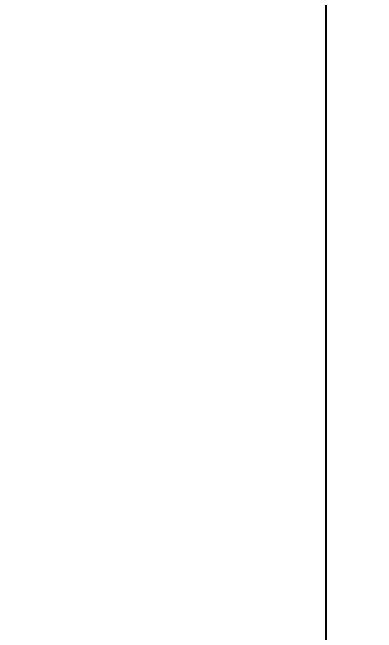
# Model space of a CAD drawing. Header units: millimetres. Extents: x 2423 to 7028, y 909 to 2460.
# Drawn here: x 6349 to 6385.1, y 1630.4 to 1692 of the extents above; entities that cross this region are included whole.
import ezdxf

# ---------------------------------------------------------------- set-up
doc = ezdxf.new("R2010")
doc.units = ezdxf.units.MM
doc.layers.add('DIM', color=2, linetype='Continuous')
doc.styles.get("Standard").update_dxf_attribs({"font": ''})
doc.styles.get('Standard').set_extended_font_data('SimSun')
doc.dimstyles.get("Standard").update_dxf_attribs({"dimscale": 6, "dimtxt": 5, "dimasz": 3, "dimexe": 0.18, "dimexo": 0.0625, "dimgap": 0.8, "dimtad": 1, "dimtoh": 1, "dimdec": 1, "dimzin": 0, "dimdsep": 46, "dimtxsty": 'Standard', "dimcen": 0.09, "dimclrd": 256, "dimclre": 256, "dimclrt": 256, "dimadec": 0, "dimazin": 2, "dimtfac": 1, "dimtdec": 1, "dimtofl": 0, "dimtmove": 0, "dimatfit": 3, "dimfxl": 0, "dimtolj": 1, "dimtzin": 0, "dimarcsym": 0})

# ---------------------------------------------------------------- blocks, each defined once
blk = doc.blocks.new('*D20')
at = {"layer": 'Defpoints', "color": 0}
for p in [(6316.551, 1744.326), (6554.503, 1744.326), (6316.551, 1242.326)]:
    blk.add_point(p, dxfattribs=at)
at = {"layer": 'DIM', "lineweight": -2}
for p, q in [((6316.926, 1744.326), (6555.583, 1744.326)), ((6554.503, 1260.326), (6554.503, 1726.326)), ((6316.926, 1242.326), (6555.583, 1242.326))]:
    blk.add_line(p, q, dxfattribs=at)
at = {"layer": 'DIM'}
for points in [[(6551.503, 1726.326), (6557.503, 1726.326), (6554.503, 1744.326)], [(6551.503, 1260.326), (6557.503, 1260.326), (6554.503, 1242.326)]]:
    blk.add_solid(points, dxfattribs=at)
at = {"layer": 'DIM', "insert": (6534.703, 1493.326), "char_height": 30, "attachment_point": 5, "rotation": 90}
blk.add_mtext('\\A1;502.0', dxfattribs=at)

msp = doc.modelspace()

# ---------------------------------------------------------------- linework, layer by layer
msp.add_line((6380.051, 1715.476), (6380.051, 1270.476))

# ---------------------------------------------------------------- dimensions: what is measured, and where the dimension line sits
at = {"layer": 'DIM'}
dim = msp.add_linear_dim(base=(6554.503, 1744.326), p1=(6316.551, 1242.326), p2=(6316.551, 1744.326), angle=90, dimstyle='Standard', dxfattribs=at)
dim.commit()
dim.dimension.update_dxf_attribs({"geometry": '*D20', "text_midpoint": (6534.703, 1493.326)})

doc.saveas('drawing.dxf')
